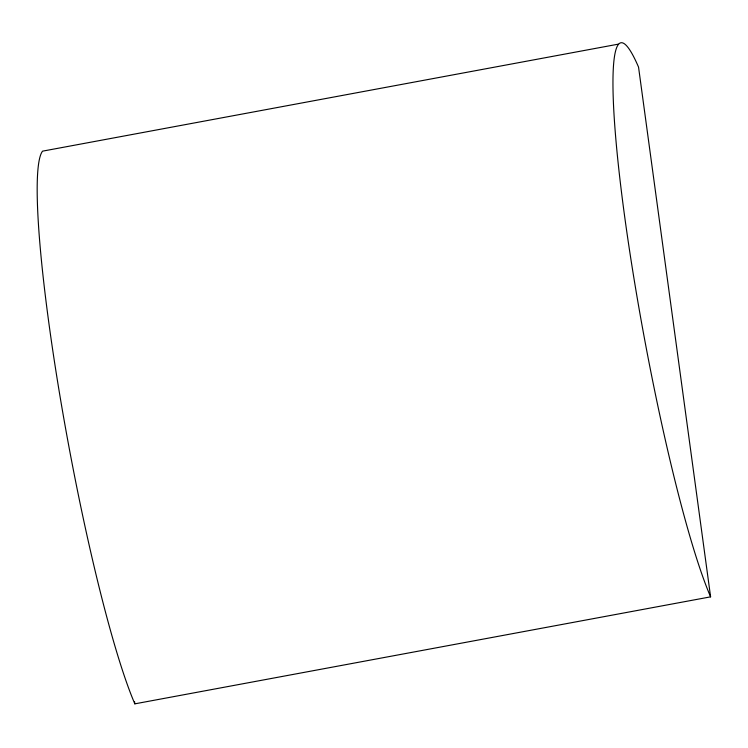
<?xml version="1.0" encoding="UTF-8"?>
<svg xmlns="http://www.w3.org/2000/svg" width="748" height="748" viewBox="0 0 748 748"><rect width="100%" height="100%" fill="white"/><g stroke="black" fill="none" stroke-linecap="round" stroke-linejoin="round"><path stroke-width="1.12" d="M618.316 44.151L42.561 151.152A294.422 30.78 79.5 0 0 59.728 394.598A294.422 30.78 79.5 0 0 134.836 703.849L710.6 596.848L638.549 67.133A294.422 30.78 79.5 0 0 624.458 215.059A294.422 30.78 79.5 0 0 710.6 596.848M134.528 701.53L134.836 703.849"/></g></svg>
